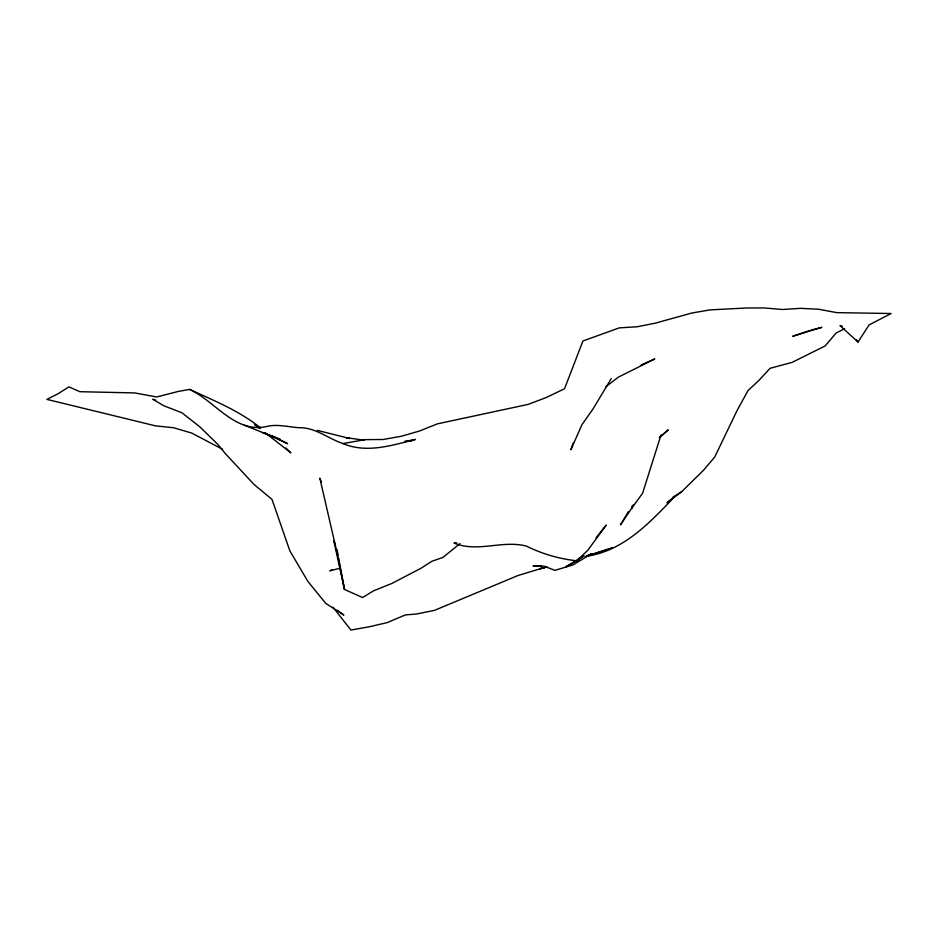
<?xml version="1.0" encoding="UTF-8"?>
<svg xmlns="http://www.w3.org/2000/svg" width="938" height="938" viewBox="0 0 938 938"><rect width="100%" height="100%" fill="white"/><g stroke="black" fill="none" stroke-linecap="round" stroke-linejoin="round"><path stroke-width="1.41" d="M632.364 505.711L631.544 508.478L620.487 524.846L628.53 511.468M661.02 434.951L642.6 493.236L631.544 508.478L633.513 504.644M573.27 443.041L570.855 449.783L581.959 424.668L593.015 408.956L611.295 378.542M842.371 326.225L839.991 325.615L858.024 342.018L869.092 324.935L891.1 313.526L836.743 312.635L818.64 309.235L800.524 308.344L782.398 309.505L764.282 307.957L746.167 308.004L709.914 309.903L691.775 313.034L655.486 323.118L637.348 326.741L619.221 327.878L582.908 341.01L564.535 388.742L546.373 397.478L528.211 404.384L437.507 423.835L419.345 431.07L401.206 436.287L383.067 439.5L364.941 439.641L342.968 443.568C328.101 438.632 315.696 427.423 299.163 427.705C288.142 427.048 277.202 423.73 266.24 426.591C234.652 433.192 215.271 401.3 189.617 389.422L178.63 391.345L156.658 396.985L134.732 392.928L79.859 391.697L68.92 386.878L57.898 393.854L46.9 399.389L155.485 425.852L173.6 427.74L191.692 433.063L222.669 449.337M595.993 537.908L606.194 525.128L587.938 550.114L576.905 560.807L565.907 566.763L584.081 555.753L576.905 560.807C559.376 558.907 542.223 553.995 526.453 546.104C502.322 539.784 477.477 552.904 453.98 543.032L456.841 542.879M576.905 560.807L579.649 557.535M666.871 502.78L681.656 491.723L703.723 470.044L714.756 456.982L736.951 410.762L748.032 390.548L759.065 380.253L770.098 368.294L792.071 362.385L825.088 345.981L836.121 333.049L844.681 328.687M659.625 437.577L668.196 429.874L659.379 437.495M459.995 543.583L442.935 557.418L431.937 561.264L420.928 568.299L391.756 583.506L373.594 590.788L362.584 597.529L344.504 589.463L333.787 540.663L335.417 544.626M667.868 501.924L674.481 496.812C649.975 522.572 623.407 550.981 586.356 556.293M605.936 386.655L618.447 377.099L654.783 358.926L641.193 364.952M673.097 497.093L681.656 491.723M332.404 569.729L329.801 570.843L339.415 568.381M587.575 555.378L591.233 553.877L573.059 564.946L554.909 570.339L543.958 566.142L532.983 565.966L541.343 565.872M809.576 330.575L792.727 336.25L821.864 327.327L810.878 330.141M585.429 556.691L612.713 547.745L586.18 556.128M545.881 567.056L518.128 575.463L434.493 610.368L416.355 614.05L405.38 614.906L387.218 622.598L369.068 626.83L350.929 630.043L332.931 607.144M546.983 566.869L540.112 568.709L546.08 566.974M540.112 568.709L545.705 567.197M407.455 441.106L411.641 441.024L404.489 441.552L415.475 439.441C391.92 445.351 366.641 453.629 342.968 443.568M364.425 440.25L346.321 437.671L349.886 438.55M349.288 438.398L317.267 430.354M155.602 400.116L152.812 399.236L163.751 405.755L181.843 412.72L199.888 426.896L217.909 444.483L225.014 453.253L253.952 484.395L271.985 499.356L289.842 550.829L307.805 581.326L325.803 603.451L343.871 615.058L337.305 610.31M262.382 432.606L280.462 439.547L244.302 425.195M189.617 389.422C214.145 400.725 239.671 410.879 260.764 428.162M269.511 435.302L287.591 443.662L277.859 438.773M271.786 435.502L276.651 438.163M260.236 428.408L254.773 424.633L259.275 428.138M264.915 432.524L290.862 452.866L285.902 447.989M856.347 339.767L858.024 342.018M321.453 482.109L319.823 478.146L337.539 554.897L344.504 589.463L338.63 558.075M337.035 549.516L338.102 555.226"/></g></svg>
